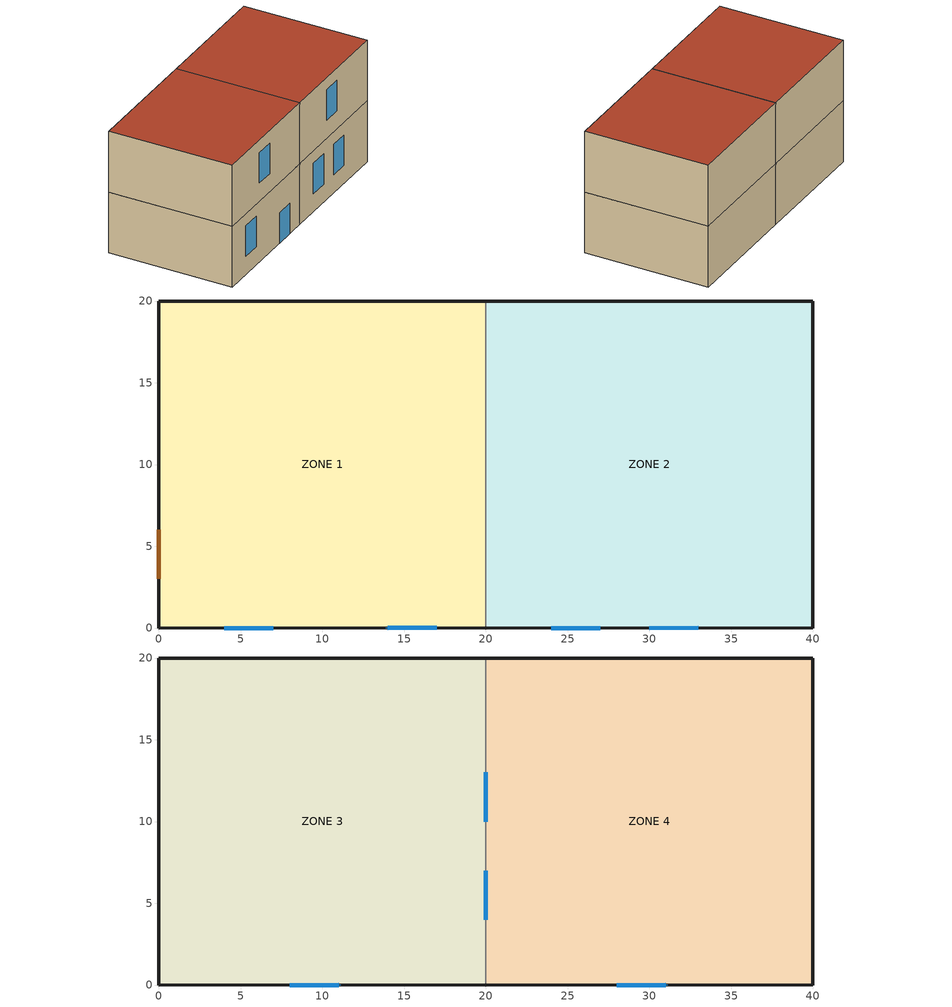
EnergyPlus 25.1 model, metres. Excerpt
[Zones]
ZONE 1
 floor ground (FLOOR): 20,0 0,0 0,20 20,20 z-10
 wall outside (EXTERIOR): 0,0 20,0 z-10:0
 wall adiabatic (INTERIOR): 20,0 20,20 z-10:0
 wall ground (EXTERIOR): 20,20 0,20 0,0 z-10:0
 window (SINGLE PANE HW WINDOW): 4,0 7,0 z-7:-2; 14,0 17,0 z-10:-5
 door inside (HOLLOW WOOD DOOR): 0,6 0,3 z-10:-5
 ceiling adiabatic (CEILING34): 0,20 0,0 20,0 20,20 z0
ZONE 2
 floor ground (FLOOR): 40,0 20,0 20,20 40,20 z-10
 wall outside (EXTERIOR): 20,0 40,0 z-10:0
 wall adiabatic (INTERIOR): 20,20 20,0 z-10:0
 wall ground (EXTERIOR): 40,0 40,20 20,20 z-10:0
 window (SINGLE PANE HW WINDOW): 24,0 27,0 / 30,0 33,0 z-7:-2
 ceiling adiabatic (CEILING34): 20,20 20,0 40,0 40,20 z0
ZONE 3
 floor to ZONE 1 (FLOOR34): 20,0 0,0 0,20 20,20 z0
 wall outside (EXTERIOR): 20,20 0,20 0,0 20,0 z0:10
 wall to ZONE 4 (INTERIOR): 20,0 20,20 z0:10
 window (SINGLE PANE HW WINDOW): 8,0 11,0 z3:8
 window inside (SINGLE PANE HW WINDOW): 20,4 20,7 z3:8; 20,10 20,13 z0:5
 roof outside (ROOF31): 0,20 0,0 20,0 20,20 z10
ZONE 4
 floor to ZONE 2 (FLOOR34): 40,0 20,0 20,20 40,20 z0
 wall outside (EXTERIOR): 20,0 40,0 40,20 20,20 z0:10
 window (SINGLE PANE HW WINDOW): 28,0 31,0 z3:8
 roof outside (ROOF31): 20,20 20,0 40,0 40,20 z10
[Building]
BUILDING #1: North Axis {deg}=0; Terrain=Suburbs; Loads Convergence Tolerance Value {W}=0.04; Temperature Convergence Tolerance Value {deltaC}=0.4; Solar Distribution=FullExterior; Maximum Number of Warmup Days=25; Minimum Number of Warmup Days=6
[Site:Location]
Chicago Ohare Intl Ap IL USA WMO=725300: Latitude {deg}=41.99; Longitude {deg}=-87.91; Time Zone {hr}=-6; Elevation {m}=205
[SizingPeriod:DesignDay] Day of Month=21; Dry-Bulb Temperature Range Modifier Type=DefaultMultipliers; Humidity Condition Type=Wetbulb; Barometric Pressure {Pa}=98886; Rain Indicator=No; Snow Indicator=No; Daylight Saving Time Indicator=No; Solar Model Indicator=ASHRAEClearSky; ASHRAE Clear Sky Optical Depth for Beam Irradiance (taub)=0; ASHRAE Clear Sky Optical Depth for Diffuse Irradiance (taud)=0
Name | Month | Day Type | Maximum Dry-Bulb Temperature {C} | Daily Dry-Bulb Temperature Range {deltaC} | Wetbulb or DewPoint at Maximum Dry-Bulb {C} | Wind Speed {m/s} | Wind Direction {deg} | Sky Clearness
Chicago Ohare Intl Ap Ann Htg 99% Condns DB | 1 | WinterDesignDay | -16.6 | 0 | -16.6 | 4.9 | 270 | 0
Chicago Ohare Intl Ap Ann Clg 1% Condns DB=>MWB | 7 | SummerDesignDay | 31.6 | 10.5 | 23 | 5.2 | 230 | 1
[Site:GroundTemperature:BuildingSurface]
20, 20, 20, 20, 20, 20, 20, 20, 20, 20, 20, 20
[Material] Thermal Absorptance=0.9
Name | Roughness | Thickness {m} | Conductivity {W/m-K} | Density {kg/m3} | Specific Heat {J/kg-K} | Solar Absorptance | Visible Absorptance
A2 - 4 IN DENSE FACE BRICK | Rough | 0.101498 | 1.245296 | 2082.4 | 920.48 | 0.93 | 0.93
B3 - 2 IN INSULATION | VeryRough | 0.0509016 | 0.0432394 | 32.03693 | 836.8 | 0.5 | 0.5
C2 - 4 IN LW CONCRETE BLOCK | MediumRough | 0.101498 | 0.380507 | 608.7016 | 836.8 | 0.65 | 0.65
E1 - 3 / 4 IN PLASTER OR GYP BOARD | Smooth | 0.01905 | 0.726422 | 1601.846 | 836.8 | 0.92 | 0.92
WOOD - HARDWOOD 1 / 8 IN | MediumSmooth | 0.00316992 | 0.159121 | 720.8308 | 1255.2 | 0.78 | 0.78
C7 - 8 IN LW CONCRETE BLOCK | Rough | 0.203302 | 0.570761 | 608.7016 | 836.8 | 0.65 | 0.65
E5 - ACOUSTIC TILE | MediumSmooth | 0.01905 | 0.0605352 | 480.5539 | 836.8 | 0.32 | 0.32
C5 - 4 IN HW CONCRETE | MediumRough | 0.101498 | 1.729577 | 2242.585 | 836.8 | 0.65 | 0.65
C10 - 8 IN HW CONCRETE | MediumRough | 0.203302 | 1.729577 | 2242.585 | 836.8 | 0.65 | 0.65
E2 - 1 / 2 IN SLAG OR STONE | Rough | 0.0127102 | 1.435549 | 881.0155 | 1673.6 | 0.55 | 0.55
E3 - 3 / 8 IN FELT AND MEMBRANE | Rough | 0.00954024 | 0.190253 | 1121.292 | 1673.6 | 0.75 | 0.75
B6 - 2 IN DENSE INSULATION | VeryRough | 0.0509016 | 0.0432394 | 91.30524 | 836.8 | 0.5 | 0.5
C12 - 2 IN HW CONCRETE | MediumRough | 0.0509016 | 1.729577 | 2242.585 | 836.8 | 0.65 | 0.65
[WindowMaterial:Glazing]
GLASS - CLEAR PLATE 1 / 4 IN: Optical Data Type=SpectralAverage; Thickness {m}=0.006; Solar Transmittance at Normal Incidence=0.775; Front Side Solar Reflectance at Normal Incidence=0.071; Back Side Solar Reflectance at Normal Incidence=0.071; Visible Transmittance at Normal Incidence=0.881; Front Side Visible Reflectance at Normal Incidence=0.08; Back Side Visible Reflectance at Normal Incidence=0.08; Infrared Transmittance at Normal Incidence=0; Front Side Infrared Hemispherical Emissivity=0.84; Back Side Infrared Hemispherical Emissivity=0.84; Conductivity {W/m-K}=0.9
[Material:AirGap]
Name | Thermal Resistance {m2-K/W}
B1 - AIRSPACE RESISTANCE | 0.160367
E4 - CEILING AIRSPACE | 0.176228
[Construction]
EXTERIOR: A2 - 4 IN DENSE FACE BRICK, B3 - 2 IN INSULATION, C2 - 4 IN LW CONCRETE BLOCK, E1 - 3 / 4 IN PLASTER OR GYP BOARD
SINGLE PANE HW WINDOW: GLASS - CLEAR PLATE 1 / 4 IN
HOLLOW WOOD DOOR: WOOD - HARDWOOD 1 / 8 IN, B1 - AIRSPACE RESISTANCE, WOOD - HARDWOOD 1 / 8 IN
INTERIOR: C7 - 8 IN LW CONCRETE BLOCK
FLOOR: E5 - ACOUSTIC TILE, E4 - CEILING AIRSPACE, C5 - 4 IN HW CONCRETE
CEILING34; FLOOR34: C10 - 8 IN HW CONCRETE
ROOF31: E2 - 1 / 2 IN SLAG OR STONE, E3 - 3 / 8 IN FELT AND MEMBRANE, B6 - 2 IN DENSE INSULATION, C12 - 2 IN HW CONCRETE
[Zone] Type=1; Multiplier=1; Ceiling Height {m}=AutoCalculate; Volume {m3}=AutoCalculate
ZONE 1; ZONE 2; ZONE 3; ZONE 4
[Shading:Overhang:Projection]
Zn001:Wall001:Win001:Shade001: Window or Door=Zn001:Wall001:Win001; Height above Window or Door {m}=.7; Tilt Angle from Window/Door {deg}=90; Left extension from Window/Door Width {m}=.2; Right extension from Window/Door Width {m}=.2; Depth as Fraction of Window/Door Height=.6
[Shading:Overhang] Tilt Angle from Window/Door {deg}=90; Left extension from Window/Door Width {m}=0; Right extension from Window/Door Width {m}=0; Depth {m}=3
Name | Window or Door | Height above Window or Door {m}
Zn001:Wall001:Door001:Shade001 | Zn001:Wall001:Door001 | .6
Zn002:Wall001:Win001:Shade001 | Zn002:Wall001:Win001 | .7
[Shading:Fin:Projection]
Zn001:Wall001:Shade003: Window or Door=Zn001:Wall001:Win001; Left Extension from Window/Door {m}=.1; Left Distance Above Top of Window {m}=.1; Left Distance Below Bottom of Window {m}=.1; Left Tilt Angle from Window/Door {deg}=90; Left Depth as Fraction of Window/Door Width=.6; Right Extension from Window/Door {m}=.1; Right Distance Above Top of Window {m}=.1; Right Distance Below Bottom of Window {m}=.1; Right Tilt Angle from Window/Door {deg}=90; Right Depth as Fraction of Window/Door Width=.6
[ZoneControl:Thermostat] Control Type Schedule=Zone Control Type Schedule
Name | Zone or ZoneList | Control 1
ZONE 1 CONTROLS | ZONE 1 | ZONE 1 SETPOINTS
ZONE 2 CONTROLS | ZONE 2 | ZONE 2 SETPOINTS
ZONE 3 CONTROLS | ZONE 3 | ZONE 3 SETPOINTS
ZONE 4 CONTROLS | ZONE 4 | ZONE 4 SETPOINTS
[ThermostatSetpoint:DualSetpoint] Heating Setpoint Temperature Schedule=ZONE Heating Setpoints; Cooling Setpoint Temperature Schedule=ZONE Cooling Setpoints
ZONE 1 SETPOINTS; ZONE 2 SETPOINTS; ZONE 3 SETPOINTS; ZONE 4 SETPOINTS
[Zone equipment]
ZONE 1: ZONE 1 Ideal Loads
ZONE 2: ZONE 2 Ideal Loads
ZONE 3: ZONE 3 Ideal Loads
ZONE 4: ZONE 4 Ideal Loads
[ZoneHVAC:IdealLoadsAirSystem] Maximum Heating Supply Air Temperature {C}=50; Minimum Cooling Supply Air Temperature {C}=13; Maximum Heating Supply Air Humidity Ratio {kgWater/kgDryAir}=0.015; Minimum Cooling Supply Air Humidity Ratio {kgWater/kgDryAir}=0.009; Heating Limit=NoLimit; Maximum Heating Air Flow Rate {m3/s}=autosize; Cooling Limit=NoLimit; Maximum Cooling Air Flow Rate {m3/s}=autosize; Dehumidification Control Type=ConstantSupplyHumidityRatio; Cooling Sensible Heat Ratio=0.7; Humidification Control Type=ConstantSupplyHumidityRatio; Demand Controlled Ventilation Type=None; Outdoor Air Economizer Type=NoEconomizer; Heat Recovery Type=None; Sensible Heat Recovery Effectiveness=0.7; Latent Heat Recovery Effectiveness=0.65
ZONE 1 Ideal Loads; ZONE 2 Ideal Loads; ZONE 3 Ideal Loads; ZONE 4 Ideal Loads
[Schedule:Compact]
ZONE CONTROL TYPE SCHEDULE: Through: 12/31, For: AllDays, Until: 24:00, 4
ZONE HEATING SETPOINTS: Through: 12/31, For: Weekdays WinterDesignDay, Until: 7:00, 15.6, Until: 17:00, 19.4, Until: 24:00, 15.6, For: AllOtherDays, Until: 24:00, 15.6
ZONE COOLING SETPOINTS: Through: 12/31, For: Weekdays SummerDesignDay, Until: 7:00, 100, Until: 17:00, 26.1, Until: 24:00, 100, For: AllOtherDays, Until: 24:00, 100
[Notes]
4ZoneWithShading_Simple_2.idf
Basic file description:  Small, 4 zone model to illustrate simple, rectangular surfaces.
Windows with several overhangs and fins..
Highlights:              Simple, rectangular surfaces.
Simulation Location/Run: CHICAGO_OHARE_INTL_IL_USA, 2 design days
Location:                Chicago, IL
Design Days:             Chicago Ohare Intl Ap IL USA Annual Heating 99%, MaxDB=-16.6°C
Chicago Ohare Intl Ap IL USA Annual Cooling (DB=>MWB) 1%, MaxDB=31.6°C MWB=23°C
Run Period (Weather File): N/A
Run Control:             No zone or system sizing, design day run control (no weather file simulation)
Building: Fictional 4 zone, 2 story building.
The building is oriented due north.
Floor Area:        1,600 m2
Number of Stories: 2
Zone Description Details:
Internal gains description:     NA
Interzone Surfaces:             None
Internal Mass:                  None
People:                         None
Lights:                         None
Equipment:                      None
Detached Shading:               None
Daylight:                       None
Natural Ventilation:            None
Compact Schedules:              Yes
Solar Distribution:             FullExterior
HVAC:                           Ideal Loads System
Zonal Equipment:                NA
Central Air Handling Equipment: No
System Equipment Autosize:      No
Purchased Cooling:              No
Purchased Heating:              No
Purchased Chilled Water:        No
Purchased Hot Water:            No
Coils:                          None
Pumps:                          None
Boilers:                        None
Chillers:                       None
Towers:                         None
Standard Reports:               Variable Dictionary, Surfaces (dxf-wireframe), Meter File
Timestep or Hourly Variables:   Hourly and Daily
Time bins Report:               None
HTML Report:                    None
Environmental Emissions:        None
Utility Tariffs:                None
Using Design Conditions from "Climate Design Data 2009 ASHRAE Handbook"
Chicago Ohare Intl Ap IL USA Extreme Annual Wind Speeds, 1%=11.1m/s, 2.5%=9.4m/s, 5%=8.6m/s
Chicago Ohare Intl Ap IL USA Extreme Annual Temperatures, Max Drybulb=-23.7°C Min Drybulb=35.9°C
Chicago Ohare Intl Ap IL USA Annual Heating Design Conditions Wind Speed=4.9m/s Wind Dir=270
Coldest Month=January
Chicago Ohare Intl Ap IL USA Annual Heating 99%, MaxDB=-16.6°C
